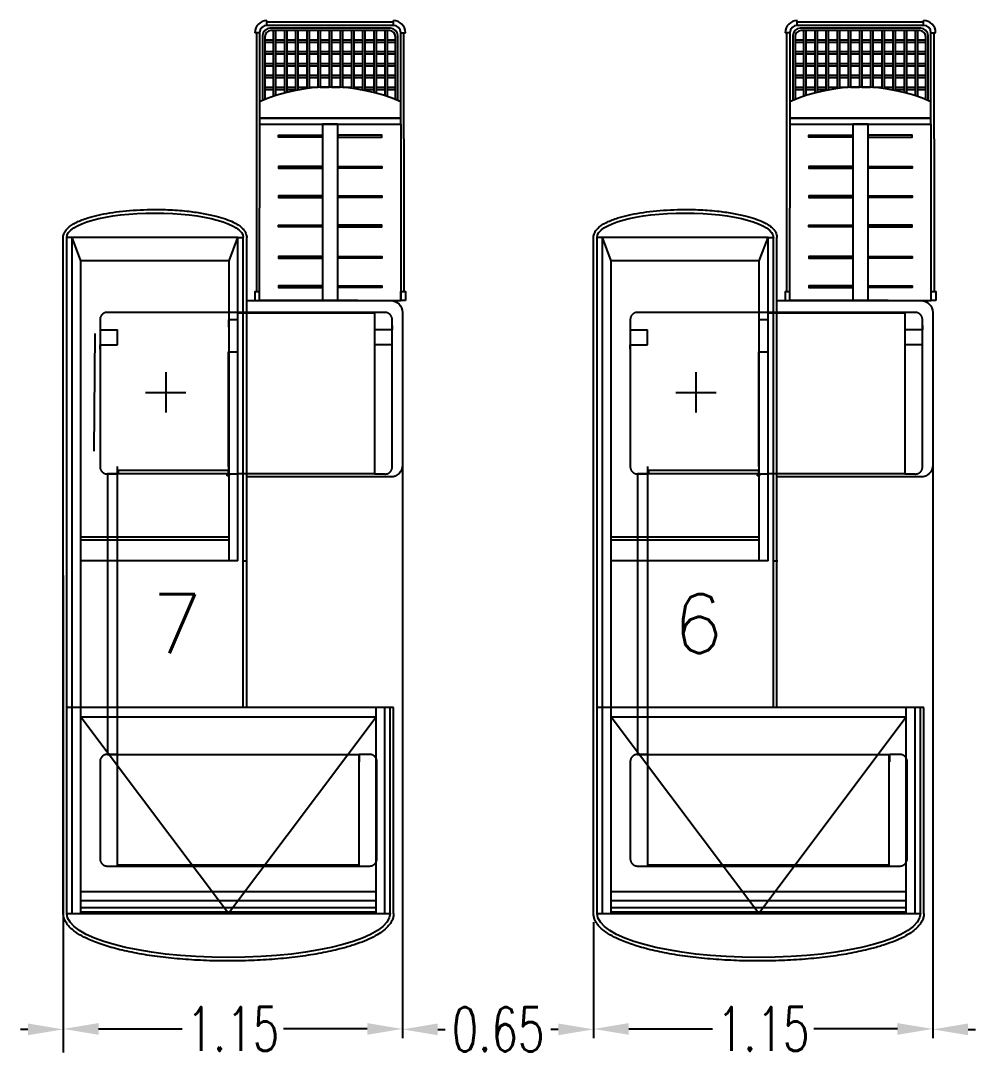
# Model space of a CAD drawing. Header units: millimetres. Extents: x -434 to 213, y 66 to 172.
# Drawn here: x 145.488 to 148.736, y 137.943 to 141.453 of the extents above; entities that cross this region are included whole.
import ezdxf

# ---------------------------------------------------------------- set-up
doc = ezdxf.new("R2010")
doc.units = ezdxf.units.MM
doc.linetypes.add('CENTER', pattern=[50.8, 31.75, -6.35, 6.35, -6.35])
doc.linetypes.add('DASHED', pattern=[0.75, 0.5, -0.25])
doc.styles.add('INOXI', font='romans.shx', dxfattribs={"width": 0.7, "height": 0.15})
doc.styles.add('ROMANS', font='ROMANS.SHX', dxfattribs={"width": 0.8, "height": 0.2})

msp = doc.modelspace()

# ---------------------------------------------------------------- linework, layer by layer
at = {"color": 8}
for p, q in [((146.3262, 141.437), (146.3262, 141.453)), ((146.7562, 141.448), (146.3262, 141.448)), ((146.7562, 141.437), (146.3262, 141.437)), ((146.7562, 141.437), (146.7562, 141.453)), ((148.1302, 141.437), (148.1302, 141.453)), ((148.5602, 141.448), (148.1302, 141.448)), ((148.5602, 141.437), (148.1302, 141.437)), ((148.5602, 141.437), (148.5602, 141.453)), ((146.3012, 141.412), (146.2852, 141.412)), ((146.2902, 141.412), (146.2902, 141.0509)), ((146.3012, 141.412), (146.3012, 141.177)), ((146.3112, 141.402), (146.3112, 141.1813)), ((146.7462, 141.427), (146.3362, 141.427)), ((146.7432, 141.419), (146.3392, 141.419)), ((146.3477, 141.419), (146.3477, 141.195)), ((146.3557, 141.419), (146.3557, 141.1977)), ((146.3857, 141.419), (146.3857, 141.2065)), ((146.3937, 141.419), (146.3937, 141.2086)), ((146.4237, 141.419), (146.4237, 141.2154)), ((146.4317, 141.419), (146.4317, 141.217)), ((146.4617, 141.419), (146.4617, 141.2217)), ((146.4697, 141.419), (146.4697, 141.2227)), ((146.4997, 141.419), (146.4997, 141.2256)), ((146.5077, 141.419), (146.5077, 141.2261)), ((146.5377, 141.419), (146.5377, 141.227)), ((146.5457, 141.419), (146.5457, 141.227)), ((146.5757, 141.419), (146.5757, 141.226)), ((146.5837, 141.419), (146.5837, 141.2255)), ((146.6137, 141.419), (146.6137, 141.2226)), ((146.6217, 141.419), (146.6217, 141.2216)), ((146.6517, 141.419), (146.6517, 141.2168)), ((146.6597, 141.419), (146.6597, 141.2152)), ((146.6897, 141.419), (146.6897, 141.2084)), ((146.6977, 141.419), (146.6977, 141.2063)), ((146.7277, 141.419), (146.7277, 141.1973)), ((146.7357, 141.419), (146.7357, 141.1947)), ((146.7357, 141.419), (146.7357, 141.1947)), ((146.7357, 141.419), (146.7357, 141.1947)), ((146.7712, 141.1813), (146.7712, 141.402)), ((146.7812, 141.177), (146.7812, 141.412)), ((146.7812, 141.412), (146.7972, 141.412)), ((146.7922, 141.0509), (146.7922, 141.412)), ((148.1052, 141.412), (148.0892, 141.412)), ((148.0942, 141.412), (148.0942, 141.0509)), ((148.1052, 141.412), (148.1052, 141.177)), ((148.1152, 141.402), (148.1152, 141.1813)), ((148.5502, 141.427), (148.1402, 141.427)), ((148.5472, 141.419), (148.1432, 141.419)), ((148.1517, 141.419), (148.1517, 141.195)), ((148.1597, 141.419), (148.1597, 141.1977)), ((148.1897, 141.419), (148.1897, 141.2065)), ((148.1977, 141.419), (148.1977, 141.2086)), ((148.2277, 141.419), (148.2277, 141.2154)), ((148.2357, 141.419), (148.2357, 141.217)), ((148.2657, 141.419), (148.2657, 141.2217)), ((148.2737, 141.419), (148.2737, 141.2227)), ((148.3037, 141.419), (148.3037, 141.2256)), ((148.3117, 141.419), (148.3117, 141.2261)), ((148.3417, 141.419), (148.3417, 141.227)), ((148.3497, 141.419), (148.3497, 141.227)), ((148.3797, 141.419), (148.3797, 141.226)), ((148.3877, 141.419), (148.3877, 141.2255)), ((148.4177, 141.419), (148.4177, 141.2226)), ((148.4257, 141.419), (148.4257, 141.2216)), ((148.4557, 141.419), (148.4557, 141.2168)), ((148.4637, 141.419), (148.4637, 141.2152)), ((148.4937, 141.419), (148.4937, 141.2084)), ((148.5017, 141.419), (148.5017, 141.2063)), ((148.5317, 141.419), (148.5317, 141.1973)), ((148.5397, 141.419), (148.5397, 141.1947)), ((148.5397, 141.419), (148.5397, 141.1947)), ((148.5397, 141.419), (148.5397, 141.1947)), ((148.5752, 141.1813), (148.5752, 141.402)), ((148.5852, 141.177), (148.5852, 141.412)), ((148.5852, 141.412), (148.6012, 141.412)), ((148.5962, 141.0509), (148.5962, 141.412)), ((146.3192, 141.399), (146.3192, 141.1845)), ((146.3477, 141.3867), (146.3192, 141.3867)), ((146.3477, 141.3787), (146.3192, 141.3787)), ((146.3857, 141.3867), (146.3557, 141.3867)), ((146.3857, 141.3787), (146.3557, 141.3787)), ((146.4237, 141.3867), (146.3937, 141.3867)), ((146.4237, 141.3787), (146.3937, 141.3787)), ((146.4617, 141.3867), (146.4317, 141.3867)), ((146.4617, 141.3787), (146.4317, 141.3787)), ((146.4997, 141.3867), (146.4697, 141.3867)), ((146.4997, 141.3787), (146.4697, 141.3787)), ((146.5377, 141.3867), (146.5077, 141.3867)), ((146.5377, 141.3787), (146.5077, 141.3787)), ((146.5757, 141.3867), (146.5457, 141.3867)), ((146.5757, 141.3787), (146.5457, 141.3787)), ((146.6137, 141.3867), (146.5837, 141.3867)), ((146.6137, 141.3787), (146.5837, 141.3787)), ((146.6517, 141.3867), (146.6217, 141.3867)), ((146.6517, 141.3787), (146.6217, 141.3787)), ((146.6897, 141.3867), (146.6597, 141.3867)), ((146.6897, 141.3787), (146.6597, 141.3787)), ((146.7277, 141.3867), (146.6977, 141.3867)), ((146.7277, 141.3787), (146.6977, 141.3787)), ((146.7632, 141.3867), (146.7357, 141.3867)), ((146.7632, 141.3787), (146.7357, 141.3787)), ((146.7632, 141.1845), (146.7632, 141.399)), ((148.1232, 141.399), (148.1232, 141.1845)), ((148.1517, 141.3867), (148.1232, 141.3867)), ((148.1517, 141.3787), (148.1232, 141.3787)), ((148.1897, 141.3867), (148.1597, 141.3867)), ((148.1897, 141.3787), (148.1597, 141.3787)), ((148.2277, 141.3867), (148.1977, 141.3867)), ((148.2277, 141.3787), (148.1977, 141.3787)), ((148.2657, 141.3867), (148.2357, 141.3867)), ((148.2657, 141.3787), (148.2357, 141.3787)), ((148.3037, 141.3867), (148.2737, 141.3867)), ((148.3037, 141.3787), (148.2737, 141.3787)), ((148.3417, 141.3867), (148.3117, 141.3867)), ((148.3417, 141.3787), (148.3117, 141.3787)), ((148.3797, 141.3867), (148.3497, 141.3867)), ((148.3797, 141.3787), (148.3497, 141.3787)), ((148.4177, 141.3867), (148.3877, 141.3867)), ((148.4177, 141.3787), (148.3877, 141.3787)), ((148.4557, 141.3867), (148.4257, 141.3867)), ((148.4557, 141.3787), (148.4257, 141.3787)), ((148.4937, 141.3867), (148.4637, 141.3867)), ((148.4937, 141.3787), (148.4637, 141.3787)), ((148.5317, 141.3867), (148.5017, 141.3867)), ((148.5317, 141.3787), (148.5017, 141.3787)), ((148.5672, 141.3867), (148.5397, 141.3867)), ((148.5672, 141.3787), (148.5397, 141.3787)), ((148.5672, 141.1845), (148.5672, 141.399)), ((146.3477, 141.3464), (146.3192, 141.3464)), ((146.3477, 141.3384), (146.3192, 141.3384)), ((146.3857, 141.3464), (146.3557, 141.3464)), ((146.3857, 141.3384), (146.3557, 141.3384)), ((146.4237, 141.3464), (146.3937, 141.3464)), ((146.4237, 141.3384), (146.3937, 141.3384)), ((146.4617, 141.3464), (146.4317, 141.3464)), ((146.4617, 141.3384), (146.4317, 141.3384)), ((146.4997, 141.3464), (146.4697, 141.3464)), ((146.4997, 141.3384), (146.4697, 141.3384)), ((146.5377, 141.3464), (146.5077, 141.3464)), ((146.5377, 141.3384), (146.5077, 141.3384)), ((146.5757, 141.3464), (146.5457, 141.3464)), ((146.5757, 141.3384), (146.5457, 141.3384)), ((146.6137, 141.3464), (146.5837, 141.3464)), ((146.6137, 141.3384), (146.5837, 141.3384)), ((146.6517, 141.3464), (146.6217, 141.3464)), ((146.6517, 141.3384), (146.6217, 141.3384)), ((146.6897, 141.3464), (146.6597, 141.3464)), ((146.6897, 141.3384), (146.6597, 141.3384)), ((146.7277, 141.3464), (146.6977, 141.3464)), ((146.7277, 141.3384), (146.6977, 141.3384)), ((146.7632, 141.3464), (146.7357, 141.3464)), ((146.7632, 141.3384), (146.7357, 141.3384)), ((148.1517, 141.3464), (148.1232, 141.3464)), ((148.1517, 141.3384), (148.1232, 141.3384)), ((148.1897, 141.3464), (148.1597, 141.3464)), ((148.1897, 141.3384), (148.1597, 141.3384)), ((148.2277, 141.3464), (148.1977, 141.3464)), ((148.2277, 141.3384), (148.1977, 141.3384)), ((148.2657, 141.3464), (148.2357, 141.3464)), ((148.2657, 141.3384), (148.2357, 141.3384)), ((148.3037, 141.3464), (148.2737, 141.3464)), ((148.3037, 141.3384), (148.2737, 141.3384)), ((148.3417, 141.3464), (148.3117, 141.3464)), ((148.3417, 141.3384), (148.3117, 141.3384)), ((148.3797, 141.3464), (148.3497, 141.3464)), ((148.3797, 141.3384), (148.3497, 141.3384)), ((148.4177, 141.3464), (148.3877, 141.3464)), ((148.4177, 141.3384), (148.3877, 141.3384)), ((148.4557, 141.3464), (148.4257, 141.3464)), ((148.4557, 141.3384), (148.4257, 141.3384)), ((148.4937, 141.3464), (148.4637, 141.3464)), ((148.4937, 141.3384), (148.4637, 141.3384)), ((148.5317, 141.3464), (148.5017, 141.3464)), ((148.5317, 141.3384), (148.5017, 141.3384)), ((148.5672, 141.3464), (148.5397, 141.3464)), ((148.5672, 141.3384), (148.5397, 141.3384)), ((146.3477, 141.3062), (146.3192, 141.3062)), ((146.3477, 141.2982), (146.3192, 141.2982)), ((146.3857, 141.3062), (146.3557, 141.3062)), ((146.3857, 141.2982), (146.3557, 141.2982)), ((146.4237, 141.3062), (146.3937, 141.3062)), ((146.4237, 141.2982), (146.3937, 141.2982)), ((146.4617, 141.3062), (146.4317, 141.3062)), ((146.4617, 141.2982), (146.4317, 141.2982)), ((146.4997, 141.3062), (146.4697, 141.3062)), ((146.4997, 141.2982), (146.4697, 141.2982)), ((146.5377, 141.3062), (146.5077, 141.3062)), ((146.5377, 141.2982), (146.5077, 141.2982)), ((146.5757, 141.3062), (146.5457, 141.3062)), ((146.5757, 141.2982), (146.5457, 141.2982)), ((146.6137, 141.3062), (146.5837, 141.3062)), ((146.6137, 141.2982), (146.5837, 141.2982)), ((146.6517, 141.3062), (146.6217, 141.3062)), ((146.6517, 141.2982), (146.6217, 141.2982)), ((146.6897, 141.3062), (146.6597, 141.3062)), ((146.6897, 141.2982), (146.6597, 141.2982)), ((146.7277, 141.3062), (146.6977, 141.3062)), ((146.7277, 141.2982), (146.6977, 141.2982)), ((146.7632, 141.3062), (146.7357, 141.3062)), ((146.7632, 141.2982), (146.7357, 141.2982)), ((148.1517, 141.3062), (148.1232, 141.3062)), ((148.1517, 141.2982), (148.1232, 141.2982)), ((148.1897, 141.3062), (148.1597, 141.3062)), ((148.1897, 141.2982), (148.1597, 141.2982)), ((148.2277, 141.3062), (148.1977, 141.3062)), ((148.2277, 141.2982), (148.1977, 141.2982)), ((148.2657, 141.3062), (148.2357, 141.3062)), ((148.2657, 141.2982), (148.2357, 141.2982)), ((148.3037, 141.3062), (148.2737, 141.3062)), ((148.3037, 141.2982), (148.2737, 141.2982)), ((148.3417, 141.3062), (148.3117, 141.3062)), ((148.3417, 141.2982), (148.3117, 141.2982)), ((148.3797, 141.3062), (148.3497, 141.3062)), ((148.3797, 141.2982), (148.3497, 141.2982)), ((148.4177, 141.3062), (148.3877, 141.3062)), ((148.4177, 141.2982), (148.3877, 141.2982)), ((148.4557, 141.3062), (148.4257, 141.3062)), ((148.4557, 141.2982), (148.4257, 141.2982)), ((148.4937, 141.3062), (148.4637, 141.3062)), ((148.4937, 141.2982), (148.4637, 141.2982)), ((148.5317, 141.3062), (148.5017, 141.3062)), ((148.5317, 141.2982), (148.5017, 141.2982)), ((148.5672, 141.3062), (148.5397, 141.3062)), ((148.5672, 141.2982), (148.5397, 141.2982)), ((146.3477, 141.2659), (146.3192, 141.2659)), ((146.3857, 141.2659), (146.3557, 141.2659)), ((146.4237, 141.2659), (146.3937, 141.2659)), ((146.4617, 141.2659), (146.4317, 141.2659)), ((146.4997, 141.2659), (146.4697, 141.2659)), ((146.5377, 141.2659), (146.5077, 141.2659)), ((146.5757, 141.2659), (146.5457, 141.2659)), ((146.6137, 141.2659), (146.5837, 141.2659)), ((146.6517, 141.2659), (146.6217, 141.2659)), ((146.6897, 141.2659), (146.6597, 141.2659)), ((146.7277, 141.2659), (146.6977, 141.2659)), ((146.7632, 141.2659), (146.7357, 141.2659)), ((148.1517, 141.2659), (148.1232, 141.2659)), ((148.1897, 141.2659), (148.1597, 141.2659)), ((148.2277, 141.2659), (148.1977, 141.2659)), ((148.2657, 141.2659), (148.2357, 141.2659)), ((148.3037, 141.2659), (148.2737, 141.2659)), ((148.3417, 141.2659), (148.3117, 141.2659)), ((148.3797, 141.2659), (148.3497, 141.2659)), ((148.4177, 141.2659), (148.3877, 141.2659)), ((148.4557, 141.2659), (148.4257, 141.2659)), ((148.4937, 141.2659), (148.4637, 141.2659)), ((148.5317, 141.2659), (148.5017, 141.2659)), ((148.5672, 141.2659), (148.5397, 141.2659)), ((146.3477, 141.2579), (146.3192, 141.2579)), ((146.3477, 141.2256), (146.3192, 141.2256)), ((146.3857, 141.2579), (146.3557, 141.2579)), ((146.3857, 141.2256), (146.3557, 141.2256)), ((146.4237, 141.2579), (146.3937, 141.2579)), ((146.4237, 141.2256), (146.3937, 141.2256)), ((146.4617, 141.2579), (146.4317, 141.2579)), ((146.4617, 141.2256), (146.4317, 141.2256)), ((146.4997, 141.2579), (146.4697, 141.2579)), ((146.4997, 141.2256), (146.4697, 141.2256)), ((146.5377, 141.2579), (146.5077, 141.2579)), ((146.5377, 141.2256), (146.5077, 141.2256)), ((146.5757, 141.2579), (146.5457, 141.2579)), ((146.5757, 141.2256), (146.5457, 141.2256)), ((146.6137, 141.2579), (146.5837, 141.2579)), ((146.6137, 141.2256), (146.5837, 141.2256)), ((146.6517, 141.2579), (146.6217, 141.2579)), ((146.6517, 141.2256), (146.6217, 141.2256)), ((146.6897, 141.2579), (146.6597, 141.2579)), ((146.6897, 141.2256), (146.6597, 141.2256)), ((146.7277, 141.2579), (146.6977, 141.2579)), ((146.7277, 141.2256), (146.6977, 141.2256)), ((146.7632, 141.2579), (146.7357, 141.2579)), ((146.7632, 141.2256), (146.7357, 141.2256)), ((148.1517, 141.2579), (148.1232, 141.2579)), ((148.1517, 141.2256), (148.1232, 141.2256)), ((148.1897, 141.2579), (148.1597, 141.2579)), ((148.1897, 141.2256), (148.1597, 141.2256)), ((148.2277, 141.2579), (148.1977, 141.2579)), ((148.2277, 141.2256), (148.1977, 141.2256)), ((148.2657, 141.2579), (148.2357, 141.2579)), ((148.2657, 141.2256), (148.2357, 141.2256)), ((148.3037, 141.2579), (148.2737, 141.2579)), ((148.3037, 141.2256), (148.2737, 141.2256)), ((148.3417, 141.2579), (148.3117, 141.2579)), ((148.3417, 141.2256), (148.3117, 141.2256)), ((148.3797, 141.2579), (148.3497, 141.2579)), ((148.3797, 141.2256), (148.3497, 141.2256)), ((148.4177, 141.2579), (148.3877, 141.2579)), ((148.4177, 141.2256), (148.3877, 141.2256)), ((148.4557, 141.2579), (148.4257, 141.2579)), ((148.4557, 141.2256), (148.4257, 141.2256)), ((148.4937, 141.2579), (148.4637, 141.2579)), ((148.4937, 141.2256), (148.4637, 141.2256)), ((148.5317, 141.2579), (148.5017, 141.2579)), ((148.5317, 141.2256), (148.5017, 141.2256)), ((148.5672, 141.2579), (148.5397, 141.2579)), ((148.5672, 141.2256), (148.5397, 141.2256)), ((146.3477, 141.2176), (146.3192, 141.2176)), ((146.3857, 141.2176), (146.3557, 141.2176)), ((146.4237, 141.2176), (146.3937, 141.2176)), ((146.6517, 141.2176), (146.6473, 141.2176)), ((146.6897, 141.2176), (146.6597, 141.2176)), ((146.7277, 141.2176), (146.6977, 141.2176)), ((146.7632, 141.2176), (146.7357, 141.2176)), ((148.1517, 141.2176), (148.1232, 141.2176)), ((148.1897, 141.2176), (148.1597, 141.2176)), ((148.2277, 141.2176), (148.1977, 141.2176)), ((148.4557, 141.2176), (148.4513, 141.2176)), ((148.4937, 141.2176), (148.4637, 141.2176)), ((148.5317, 141.2176), (148.5017, 141.2176)), ((148.5672, 141.2176), (148.5397, 141.2176)), ((146.3012, 141.177), (146.3012, 141.101)), ((146.3212, 141.1853), (146.3192, 141.1853)), ((146.7632, 141.1853), (146.7612, 141.1853)), ((146.7812, 141.101), (146.7812, 141.177)), ((148.1052, 141.177), (148.1052, 141.101)), ((148.1252, 141.1853), (148.1232, 141.1853)), ((148.5672, 141.1853), (148.5652, 141.1853)), ((148.5852, 141.101), (148.5852, 141.177)), ((146.3012, 141.121), (146.7812, 141.121)), ((146.7812, 141.121), (146.3012, 141.121)), ((148.1052, 141.121), (148.5852, 141.121)), ((148.5852, 141.121), (148.1052, 141.121)), ((146.3012, 141.101), (146.3002, 140.5305)), ((146.3012, 141.101), (146.7812, 141.101)), ((146.3012, 141.101), (146.7812, 141.101)), ((146.7812, 141.101), (146.7812, 140.501)), ((148.1052, 141.101), (148.1042, 140.5305)), ((148.1052, 141.101), (148.5852, 141.101)), ((148.1052, 141.101), (148.5852, 141.101)), ((148.5852, 141.101), (148.5852, 140.501)), ((146.2902, 141.0509), (146.2902, 140.5305)), ((146.7922, 141.0509), (146.7922, 140.531)), ((148.0942, 141.0509), (148.0942, 140.5305)), ((148.5962, 141.0509), (148.5962, 140.531)), ((145.6333, 138.4155), (145.6333, 140.7155)), ((145.6453, 138.4155), (145.6453, 140.7155)), ((145.6633, 140.7155), (145.6453, 140.7155)), ((145.6633, 138.4155), (145.6633, 140.7155)), ((146.2273, 140.7155), (145.6633, 140.7155)), ((145.6933, 140.6355), (145.6633, 140.7155)), ((146.1973, 140.6355), (146.2273, 140.7155)), ((146.2273, 139.6155), (146.2273, 140.7155)), ((146.2273, 140.7155), (146.2453, 140.7155)), ((146.2453, 139.1155), (146.2453, 140.7155)), ((146.2573, 139.1155), (146.2573, 140.7155)), ((147.4373, 138.4155), (147.4373, 140.7155)), ((147.4493, 138.4155), (147.4493, 140.7155)), ((147.4673, 140.7155), (147.4493, 140.7155)), ((147.4673, 138.4155), (147.4673, 140.7155)), ((148.0313, 140.7155), (147.4673, 140.7155)), ((147.4973, 140.6355), (147.4673, 140.7155)), ((148.0013, 140.6355), (148.0313, 140.7155)), ((148.0313, 139.6155), (148.0313, 140.7155)), ((148.0313, 140.7155), (148.0493, 140.7155)), ((148.0493, 139.1155), (148.0493, 140.7155)), ((148.0613, 139.1155), (148.0613, 140.7155)), ((145.6933, 138.4155), (145.6933, 140.6355)), ((146.1973, 140.6355), (145.6933, 140.6355)), ((146.1973, 139.6155), (146.1973, 140.6355)), ((147.4973, 138.4155), (147.4973, 140.6355)), ((148.0013, 140.6355), (147.4973, 140.6355)), ((148.0013, 139.6155), (148.0013, 140.6355)), ((146.3012, 140.501), (146.7812, 140.501)), ((146.3012, 140.501), (146.7812, 140.501)), ((146.3012, 140.501), (146.7812, 140.501)), ((146.3012, 140.501), (146.7812, 140.501)), ((148.1052, 140.501), (148.5852, 140.501)), ((148.1052, 140.501), (148.5852, 140.501)), ((148.1052, 140.501), (148.5852, 140.501)), ((148.1052, 140.501), (148.5852, 140.501)), ((145.7408, 140.3883), (145.7378, 139.9883)), ((146.7873, 140.0255), (146.7873, 137.9909)), ((148.5913, 140.0255), (148.5913, 137.9909)), ((146.7873, 139.9105), (146.7873, 137.9923)), ((148.5913, 139.9105), (148.5913, 137.9923)), ((146.1973, 139.6955), (145.6933, 139.6955)), ((146.1973, 139.6855), (145.6933, 139.6855)), ((148.0013, 139.6955), (147.4973, 139.6955)), ((148.0013, 139.6855), (147.4973, 139.6855)), ((146.2273, 139.6155), (145.6933, 139.6155)), ((146.2423, 139.6155), (146.2603, 139.6155)), ((148.0313, 139.6155), (147.4973, 139.6155)), ((148.0463, 139.6155), (148.0643, 139.6155)), ((145.6333, 139.5655), (145.6333, 137.9426)), ((146.7573, 139.1155), (145.6453, 139.1155)), ((146.6973, 139.0835), (145.6933, 139.0835)), ((146.1953, 138.4155), (145.6933, 139.0835)), ((146.6973, 139.0835), (146.1953, 138.4155)), ((146.6973, 138.4155), (146.6973, 139.1155)), ((146.7273, 138.4155), (146.7273, 139.1155)), ((146.7453, 138.4155), (146.7453, 139.1155)), ((146.7573, 138.4155), (146.7573, 139.1155)), ((148.5613, 139.1155), (147.4493, 139.1155)), ((148.5013, 139.0835), (147.4973, 139.0835)), ((147.9993, 138.4155), (147.4973, 139.0835)), ((148.5013, 139.0835), (147.9993, 138.4155)), ((148.5013, 138.4155), (148.5013, 139.1155)), ((148.5313, 138.4155), (148.5313, 139.1155)), ((148.5493, 138.4155), (148.5493, 139.1155)), ((148.5613, 138.4155), (148.5613, 139.1155)), ((145.6933, 138.4905), (146.6973, 138.4905)), ((147.4973, 138.4905), (148.5013, 138.4905)), ((145.6933, 138.4596), (146.6973, 138.4596)), ((147.4973, 138.4596), (148.5013, 138.4596)), ((145.6453, 138.4155), (146.7453, 138.4155)), ((145.6933, 138.436), (146.6973, 138.436)), ((145.6933, 138.4213), (146.6973, 138.4213)), ((147.4493, 138.4155), (148.5493, 138.4155)), ((147.4973, 138.436), (148.5013, 138.436)), ((147.4973, 138.4213), (148.5013, 138.4213)), ((145.6333, 138.3855), (145.6333, 137.9923)), ((145.6333, 138.3855), (145.6333, 137.9909)), ((147.4373, 138.3855), (147.4373, 137.9923)), ((147.4373, 138.3855), (147.4373, 137.9909)), ((145.5133, 138.0209), (145.4883, 138.0209)), ((145.7533, 138.0223), (146.0378, 138.0223)), ((146.6673, 138.0223), (146.3828, 138.0223)), ((146.9073, 138.0209), (146.9323, 138.0209)), ((147.3173, 138.0209), (147.2923, 138.0209)), ((147.5573, 138.0223), (147.8418, 138.0223)), ((148.4713, 138.0223), (148.1868, 138.0223)), ((148.7113, 138.0209), (148.7363, 138.0209))]:
    msp.add_line(p, q, dxfattribs=at)
at = {"color": 8, "linetype": 'Continuous'}
for p, q in [((146.6352, 140.501), (146.3012, 140.501)), ((148.4392, 140.501), (148.1052, 140.501))]:
    msp.add_line(p, q, dxfattribs=at)
at = {"color": 8, "linetype": 'DASHED', "ltscale": 5}
for p, q in [((145.7583, 140.4155), (145.7583, 140.4005)), ((145.7583, 140.4005), (145.8173, 140.4005)), ((145.8173, 140.3505), (145.8173, 140.4005)), ((146.6933, 140.3505), (146.6933, 140.4005)), ((146.7523, 140.4005), (146.6933, 140.4005)), ((146.7523, 140.4155), (146.7523, 140.4005)), ((147.5623, 140.4155), (147.5623, 140.4005)), ((147.5623, 140.4005), (147.6213, 140.4005)), ((147.6213, 140.3505), (147.6213, 140.4005)), ((148.4973, 140.3505), (148.4973, 140.4005)), ((148.5563, 140.4005), (148.4973, 140.4005)), ((148.5563, 140.4155), (148.5563, 140.4005)), ((145.7583, 140.3355), (145.7583, 140.3505)), ((145.7583, 140.3505), (145.8173, 140.3505)), ((146.7523, 140.3505), (146.6933, 140.3505)), ((146.7523, 140.3355), (146.7523, 140.3505)), ((147.5623, 140.3355), (147.5623, 140.3505)), ((147.5623, 140.3505), (147.6213, 140.3505)), ((148.5563, 140.3505), (148.4973, 140.3505)), ((148.5563, 140.3355), (148.5563, 140.3505)), ((146.1953, 139.9355), (146.1953, 140.3265)), ((146.1953, 140.3265), (146.2273, 140.3265)), ((147.9993, 139.9355), (147.9993, 140.3265)), ((147.9993, 140.3265), (148.0313, 140.3265))]:
    msp.add_line(p, q, dxfattribs=at)
at = {"color": 8, "linetype": 'CENTER'}
for p, q in [((145.9817, 140.2569), (145.9817, 140.1198)), ((147.7857, 140.2569), (147.7857, 140.1198)), ((145.9131, 140.1883), (146.0503, 140.1883)), ((147.7171, 140.1883), (147.8543, 140.1883))]:
    msp.add_line(p, q, dxfattribs=at)
at = {"color": 8}
for points in [[(146.5672, 140.501), (146.5672, 141.101), (146.5152, 141.101), (146.5152, 140.501)], [(148.3712, 140.501), (148.3712, 141.101), (148.3192, 141.101), (148.3192, 140.501)], [(146.5152, 141.063), (146.5152, 141.057), (146.3652, 141.057), (146.3652, 141.063)], [(146.5672, 141.063), (146.5672, 141.057), (146.7172, 141.057), (146.7172, 141.063)], [(148.3192, 141.063), (148.3192, 141.057), (148.1692, 141.057), (148.1692, 141.063)], [(148.3712, 141.063), (148.3712, 141.057), (148.5212, 141.057), (148.5212, 141.063)], [(146.5152, 140.951), (146.5152, 140.957), (146.3652, 140.957), (146.3652, 140.951)], [(146.5672, 140.951), (146.5672, 140.957), (146.7172, 140.957), (146.7172, 140.951)], [(148.3192, 140.951), (148.3192, 140.957), (148.1692, 140.957), (148.1692, 140.951)], [(148.3712, 140.951), (148.3712, 140.957), (148.5212, 140.957), (148.5212, 140.951)], [(146.5152, 140.851), (146.5152, 140.857), (146.3652, 140.857), (146.3652, 140.851)], [(146.5672, 140.851), (146.5672, 140.857), (146.7172, 140.857), (146.7172, 140.851)], [(148.3192, 140.851), (148.3192, 140.857), (148.1692, 140.857), (148.1692, 140.851)], [(148.3712, 140.851), (148.3712, 140.857), (148.5212, 140.857), (148.5212, 140.851)], [(146.5152, 140.757), (146.5152, 140.751), (146.3652, 140.751), (146.3652, 140.757)], [(146.5672, 140.757), (146.5672, 140.751), (146.7172, 140.751), (146.7172, 140.757)], [(148.3192, 140.757), (148.3192, 140.751), (148.1692, 140.751), (148.1692, 140.757)], [(148.3712, 140.757), (148.3712, 140.751), (148.5212, 140.751), (148.5212, 140.757)], [(146.5152, 140.645), (146.5152, 140.651), (146.3652, 140.651), (146.3652, 140.645)], [(146.5672, 140.645), (146.5672, 140.651), (146.7172, 140.651), (146.7172, 140.645)], [(148.3192, 140.645), (148.3192, 140.651), (148.1692, 140.651), (148.1692, 140.645)], [(148.3712, 140.645), (148.3712, 140.651), (148.5212, 140.651), (148.5212, 140.645)], [(146.2852, 140.5005), (146.3012, 140.5005), (146.3012, 140.5305), (146.2852, 140.5305)], [(146.5152, 140.545), (146.5152, 140.551), (146.3652, 140.551), (146.3652, 140.545)], [(146.5152, 140.545), (146.5152, 140.551), (146.3652, 140.551), (146.3652, 140.545)], [(146.5672, 140.545), (146.5672, 140.551), (146.7172, 140.551), (146.7172, 140.545)], [(146.5672, 140.545), (146.5672, 140.551), (146.7172, 140.551), (146.7172, 140.545)], [(146.7974, 140.501), (146.7814, 140.501), (146.7814, 140.531), (146.7974, 140.531)], [(148.0892, 140.5005), (148.1052, 140.5005), (148.1052, 140.5305), (148.0892, 140.5305)], [(148.3192, 140.545), (148.3192, 140.551), (148.1692, 140.551), (148.1692, 140.545)], [(148.3192, 140.545), (148.3192, 140.551), (148.1692, 140.551), (148.1692, 140.545)], [(148.3712, 140.545), (148.3712, 140.551), (148.5212, 140.551), (148.5212, 140.545)], [(148.3712, 140.545), (148.3712, 140.551), (148.5212, 140.551), (148.5212, 140.545)], [(148.6014, 140.501), (148.5854, 140.501), (148.5854, 140.531), (148.6014, 140.531)]]:
    msp.add_lwpolyline(points, close=True, dxfattribs=at)
for points in [[(146.7473, 139.9005), (146.2573, 139.9005), (146.2573, 140.5005), (146.7473, 140.5005, -0.414214), (146.7873, 140.4605), (146.7873, 139.9405, -0.414214)], [(148.5513, 139.9005), (148.0613, 139.9005), (148.0613, 140.5005), (148.5513, 140.5005, -0.414214), (148.5913, 140.4605), (148.5913, 139.9405, -0.414214)]]:
    msp.add_lwpolyline(points, format="xyb", close=True, dxfattribs=at)
at = {"color": 8, "linetype": 'DASHED', "ltscale": 5}
for points in [[(146.7523, 139.9355), (146.7523, 140.4355, 0.414214), (146.7273, 140.4605), (145.7833, 140.4605, 0.414214), (145.7583, 140.4355), (145.7583, 139.9355, 0.414214), (145.7833, 139.9105), (145.8183, 139.9105), (145.8183, 139.9355)], [(148.5563, 139.9355), (148.5563, 140.4355, 0.414214), (148.5313, 140.4605), (147.5873, 140.4605, 0.414214), (147.5623, 140.4355), (147.5623, 139.9355, 0.414214), (147.5873, 139.9105), (147.6223, 139.9105), (147.6223, 139.9355)], [(145.8183, 138.9315), (145.8183, 138.9565), (145.7833, 138.9565, 0.414214), (145.7583, 138.9315), (145.7583, 138.6015, 0.414214), (145.7833, 138.5765), (146.6753, 138.5765, 0.414214), (146.7003, 138.6015), (146.7003, 138.9315, 0.414214), (146.6753, 138.9565), (146.6403, 138.9565), (146.6403, 138.9315)], [(147.6223, 138.9315), (147.6223, 138.9565), (147.5873, 138.9565, 0.414214), (147.5623, 138.9315), (147.5623, 138.6015, 0.414214), (147.5873, 138.5765), (148.4793, 138.5765, 0.414214), (148.5043, 138.6015), (148.5043, 138.9315, 0.414214), (148.4793, 138.9565), (148.4443, 138.9565), (148.4443, 138.9315)]]:
    msp.add_lwpolyline(points, format="xyb", dxfattribs=at)
for points in [[(146.6923, 139.9105), (146.2273, 139.9105), (146.2273, 140.4585), (146.6923, 140.4585)], [(148.4963, 139.9105), (148.0313, 139.9105), (148.0313, 140.4585), (148.4963, 140.4585)], [(145.8183, 138.9565), (145.8183, 139.9105), (145.7833, 139.9105), (145.7833, 138.9565)], [(145.8213, 139.9105), (145.8213, 139.9235), (146.1943, 139.9235), (146.1943, 139.9105)], [(147.6223, 138.9565), (147.6223, 139.9105), (147.5873, 139.9105), (147.5873, 138.9565)], [(147.6253, 139.9105), (147.6253, 139.9235), (147.9983, 139.9235), (147.9983, 139.9105)], [(145.8183, 138.5795), (145.8183, 138.9565), (146.6383, 138.9565), (146.6383, 138.5795)], [(147.6223, 138.5795), (147.6223, 138.9565), (148.4423, 138.9565), (148.4423, 138.5795)]]:
    msp.add_lwpolyline(points, close=True, dxfattribs=at)
for points in [[(146.1953, 139.9355), (146.1953, 139.9105), (146.2273, 139.9105), (146.2273, 140.4355), (146.1953, 140.4355), (146.1953, 140.4105)], [(147.9993, 139.9355), (147.9993, 139.9105), (148.0313, 139.9105), (148.0313, 140.4355), (147.9993, 140.4355), (147.9993, 140.4105)], [(146.6923, 139.9355), (146.6923, 139.9105), (146.7273, 139.9105)], [(148.4963, 139.9355), (148.4963, 139.9105), (148.5313, 139.9105)]]:
    msp.add_lwpolyline(points, dxfattribs=at)
for centre in [(146.1943, 139.907), (147.9983, 139.907)]:
    msp.add_circle(centre, 0.0035, dxfattribs=at)
at = {"color": 8}
for centre, radius, start, end in [((146.3262, 141.412), 0.041, 90, 180), ((146.3262, 141.412), 0.025, 90, 180), ((146.7562, 141.412), 0.041, 0, 90), ((146.7562, 141.412), 0.025, 0, 90), ((148.1302, 141.412), 0.041, 90, 180), ((148.1302, 141.412), 0.025, 90, 180), ((148.5602, 141.412), 0.041, 0, 90), ((148.5602, 141.412), 0.025, 0, 90), ((146.3362, 141.402), 0.025, 90, 180), ((146.3392, 141.399), 0.02, 90, 180), ((146.7432, 141.399), 0.02, 0, 90), ((146.7462, 141.402), 0.025, 0, 90), ((148.1402, 141.402), 0.025, 90, 180), ((148.1432, 141.399), 0.02, 90, 180), ((148.5472, 141.399), 0.02, 0, 90), ((148.5502, 141.402), 0.025, 0, 90), ((146.5412, 140.626), 0.601, 66.4634, 113.5366), ((148.3452, 140.626), 0.601, 66.4634, 113.5366)]:
    msp.add_arc(centre, radius, start, end, dxfattribs=at)
at = {"color": 8, "linetype": 'DASHED', "ltscale": 5}
for centre in [(146.7288, 139.9339), (148.5328, 139.9339)]:
    msp.add_arc(centre, 0.0235, 266.1468, 3.8532, dxfattribs=at)
at = {"color": 8, "extrusion": (0, 0, -1)}
for centre, major_axis, ratio in [((145.9453, 140.7155), (0.3, 0), 0.276667), ((147.7493, 140.7155), (0.3, 0), 0.276667), ((146.1953, 138.4155), (-0.55, 0), 0.272727), ((147.9993, 138.4155), (-0.55, 0), 0.272727)]:
    msp.add_ellipse(centre, major_axis=major_axis, ratio=ratio, start_param=3.141593, end_param=6.283185, dxfattribs=at)
at = {"color": 8}
for points, knots in [([(145.6333, 140.7155), (145.6333, 140.7181), (145.6336, 140.7207), (145.6347, 140.7258), (145.6356, 140.7283), (145.6377, 140.7331), (145.639, 140.7354), (145.642, 140.7398), (145.6437, 140.742), (145.6475, 140.7461), (145.6495, 140.748), (145.6554, 140.7531), (145.6596, 140.7561), (145.6687, 140.7619), (145.6737, 140.7646), (145.6845, 140.7699), (145.6903, 140.7724), (145.7028, 140.7773), (145.7095, 140.7796), (145.7274, 140.7852), (145.7393, 140.7884), (145.7646, 140.7942), (145.778, 140.7968), (145.8062, 140.8013), (145.8209, 140.8033), (145.8512, 140.8065), (145.8668, 140.8078), (145.8985, 140.8096), (145.9146, 140.8102), (145.9529, 140.8107), (145.9752, 140.8103), (146.0189, 140.8082), (146.0403, 140.8065), (146.0778, 140.8023), (146.0941, 140.7999), (146.1249, 140.7944), (146.1395, 140.7913), (146.1644, 140.7849), (146.175, 140.7817), (146.1945, 140.7748), (146.2034, 140.7712), (146.2174, 140.7644), (146.2229, 140.7613), (146.2327, 140.7549), (146.2372, 140.7515), (146.2437, 140.7455), (146.246, 140.7429), (146.2502, 140.7375), (146.252, 140.7347), (146.2545, 140.7294), (146.2554, 140.7271), (146.2567, 140.7222), (146.2571, 140.7197), (146.2573, 140.7166), (146.2573, 140.7161), (146.2573, 140.7155)], [0, 0, 0, 0, 0.062074, 0.062074, 0.124147, 0.124147, 0.186221, 0.186221, 0.248295, 0.248295, 0.310369, 0.310369, 0.413242, 0.413242, 0.516116, 0.516116, 0.618989, 0.618989, 0.721863, 0.721863, 0.882096, 0.882096, 1.042328, 1.042328, 1.202561, 1.202561, 1.362794, 1.362794, 1.523026, 1.523026, 1.742277, 1.742277, 1.961528, 1.961528, 2.141779, 2.141779, 2.32203, 2.32203, 2.473499, 2.473499, 2.624968, 2.624968, 2.73885, 2.73885, 2.852732, 2.852732, 2.930777, 2.930777, 3.008822, 3.008822, 3.068733, 3.068733, 3.128645, 3.128645, 3.141593, 3.141593, 3.141593, 3.141593]), ([(147.4373, 140.7155), (147.4373, 140.7181), (147.4376, 140.7207), (147.4387, 140.7258), (147.4396, 140.7283), (147.4417, 140.7331), (147.443, 140.7354), (147.446, 140.7398), (147.4477, 140.742), (147.4515, 140.7461), (147.4535, 140.748), (147.4594, 140.7531), (147.4636, 140.7561), (147.4727, 140.7619), (147.4777, 140.7646), (147.4885, 140.7699), (147.4943, 140.7724), (147.5068, 140.7773), (147.5135, 140.7796), (147.5314, 140.7852), (147.5433, 140.7884), (147.5686, 140.7942), (147.582, 140.7968), (147.6102, 140.8013), (147.6249, 140.8033), (147.6552, 140.8065), (147.6708, 140.8078), (147.7025, 140.8096), (147.7186, 140.8102), (147.7569, 140.8107), (147.7792, 140.8103), (147.8229, 140.8082), (147.8443, 140.8065), (147.8818, 140.8023), (147.8981, 140.7999), (147.9289, 140.7944), (147.9435, 140.7913), (147.9684, 140.7849), (147.979, 140.7817), (147.9985, 140.7748), (148.0074, 140.7712), (148.0214, 140.7644), (148.0269, 140.7613), (148.0367, 140.7549), (148.0412, 140.7515), (148.0477, 140.7455), (148.05, 140.7429), (148.0542, 140.7375), (148.056, 140.7347), (148.0585, 140.7294), (148.0594, 140.7271), (148.0607, 140.7222), (148.0611, 140.7197), (148.0613, 140.7166), (148.0613, 140.7161), (148.0613, 140.7155)], [0, 0, 0, 0, 0.062074, 0.062074, 0.124147, 0.124147, 0.186221, 0.186221, 0.248295, 0.248295, 0.310369, 0.310369, 0.413242, 0.413242, 0.516116, 0.516116, 0.618989, 0.618989, 0.721863, 0.721863, 0.882096, 0.882096, 1.042328, 1.042328, 1.202561, 1.202561, 1.362794, 1.362794, 1.523026, 1.523026, 1.742277, 1.742277, 1.961528, 1.961528, 2.141779, 2.141779, 2.32203, 2.32203, 2.473499, 2.473499, 2.624968, 2.624968, 2.73885, 2.73885, 2.852732, 2.852732, 2.930777, 2.930777, 3.008822, 3.008822, 3.068733, 3.068733, 3.128645, 3.128645, 3.141593, 3.141593, 3.141593, 3.141593]), ([(146.7573, 138.4155), (146.7573, 138.4116), (146.7568, 138.4076), (146.7551, 138.3999), (146.7538, 138.3961), (146.7505, 138.3887), (146.7484, 138.3851), (146.7437, 138.378), (146.741, 138.3746), (146.7349, 138.3679), (146.7315, 138.3647), (146.7217, 138.3561), (146.7146, 138.351), (146.6989, 138.341), (146.6901, 138.3362), (146.6711, 138.3269), (146.6607, 138.3224), (146.6385, 138.3138), (146.6267, 138.3096), (146.6015, 138.3017), (146.5882, 138.298), (146.5542, 138.2893), (146.5328, 138.2846), (146.4876, 138.2761), (146.4639, 138.2723), (146.4148, 138.2657), (146.3893, 138.2629), (146.3372, 138.2584), (146.3105, 138.2566), (146.2566, 138.2543), (146.2293, 138.2536), (146.1746, 138.2534), (146.1473, 138.2539), (146.0931, 138.2559), (146.0663, 138.2575), (146.0138, 138.2617), (145.9881, 138.2643), (145.9384, 138.2705), (145.9144, 138.2742), (145.8686, 138.2824), (145.8467, 138.2869), (145.8056, 138.2969), (145.7864, 138.3024), (145.751, 138.314), (145.7348, 138.3202), (145.7088, 138.3319), (145.6983, 138.3372), (145.6796, 138.3484), (145.6713, 138.3542), (145.6591, 138.3645), (145.6545, 138.369), (145.6467, 138.3781), (145.6433, 138.3829), (145.6387, 138.3914), (145.6371, 138.3951), (145.6347, 138.4026), (145.6339, 138.4064), (145.6334, 138.412), (145.6333, 138.4138), (145.6333, 138.4155)], [3.141593, 3.141593, 3.141593, 3.141593, 3.202448, 3.202448, 3.263303, 3.263303, 3.324159, 3.324159, 3.385014, 3.385014, 3.445869, 3.445869, 3.548594, 3.548594, 3.651319, 3.651319, 3.754044, 3.754044, 3.856769, 3.856769, 3.959494, 3.959494, 4.107655, 4.107655, 4.255815, 4.255815, 4.403976, 4.403976, 4.552137, 4.552137, 4.700298, 4.700298, 4.848458, 4.848458, 4.996619, 4.996619, 5.14478, 5.14478, 5.292941, 5.292941, 5.441102, 5.441102, 5.589262, 5.589262, 5.737423, 5.737423, 5.854094, 5.854094, 5.970764, 5.970764, 6.053471, 6.053471, 6.136178, 6.136178, 6.196137, 6.196137, 6.256095, 6.256095, 6.283185, 6.283185, 6.283185, 6.283185]), ([(148.5613, 138.4155), (148.5613, 138.4116), (148.5608, 138.4076), (148.5591, 138.3999), (148.5578, 138.3961), (148.5545, 138.3887), (148.5524, 138.3851), (148.5477, 138.378), (148.545, 138.3746), (148.5389, 138.3679), (148.5355, 138.3647), (148.5257, 138.3561), (148.5186, 138.351), (148.5029, 138.341), (148.4941, 138.3362), (148.4751, 138.3269), (148.4647, 138.3224), (148.4425, 138.3138), (148.4307, 138.3096), (148.4055, 138.3017), (148.3922, 138.298), (148.3582, 138.2893), (148.3368, 138.2846), (148.2916, 138.2761), (148.2679, 138.2723), (148.2188, 138.2657), (148.1933, 138.2629), (148.1412, 138.2584), (148.1145, 138.2566), (148.0606, 138.2543), (148.0333, 138.2536), (147.9786, 138.2534), (147.9513, 138.2539), (147.8971, 138.2559), (147.8703, 138.2575), (147.8178, 138.2617), (147.7921, 138.2643), (147.7424, 138.2705), (147.7184, 138.2742), (147.6726, 138.2824), (147.6507, 138.2869), (147.6096, 138.2969), (147.5904, 138.3024), (147.555, 138.314), (147.5388, 138.3202), (147.5128, 138.3319), (147.5023, 138.3372), (147.4836, 138.3484), (147.4753, 138.3542), (147.4631, 138.3645), (147.4585, 138.369), (147.4507, 138.3781), (147.4473, 138.3829), (147.4427, 138.3914), (147.4411, 138.3951), (147.4387, 138.4026), (147.4379, 138.4064), (147.4374, 138.412), (147.4373, 138.4138), (147.4373, 138.4155)], [3.141593, 3.141593, 3.141593, 3.141593, 3.202448, 3.202448, 3.263303, 3.263303, 3.324159, 3.324159, 3.385014, 3.385014, 3.445869, 3.445869, 3.548594, 3.548594, 3.651319, 3.651319, 3.754044, 3.754044, 3.856769, 3.856769, 3.959494, 3.959494, 4.107655, 4.107655, 4.255815, 4.255815, 4.403976, 4.403976, 4.552137, 4.552137, 4.700298, 4.700298, 4.848458, 4.848458, 4.996619, 4.996619, 5.14478, 5.14478, 5.292941, 5.292941, 5.441102, 5.441102, 5.589262, 5.589262, 5.737423, 5.737423, 5.854094, 5.854094, 5.970764, 5.970764, 6.053471, 6.053471, 6.136178, 6.136178, 6.196137, 6.196137, 6.256095, 6.256095, 6.283185, 6.283185, 6.283185, 6.283185])]:
    msp.add_open_spline(points, degree=3, knots=knots, dxfattribs=at)
for points in [[(145.5133, 138.0409), (145.5133, 138.0009), (145.6333, 138.0209)], [(145.7533, 138.0423), (145.7533, 138.0023), (145.6333, 138.0223)], [(146.6673, 138.0423), (146.6673, 138.0023), (146.7873, 138.0223)], [(146.9073, 138.0409), (146.9073, 138.0009), (146.7873, 138.0209)], [(147.3173, 138.0409), (147.3173, 138.0009), (147.4373, 138.0209)], [(147.5573, 138.0423), (147.5573, 138.0023), (147.4373, 138.0223)], [(148.4713, 138.0423), (148.4713, 138.0023), (148.5913, 138.0223)], [(148.7113, 138.0409), (148.7113, 138.0009), (148.5913, 138.0209)]]:
    msp.add_solid(points, dxfattribs=at)

# ---------------------------------------------------------------- texts
at = {"color": 8, "style": 'ROMANS'}
for s, p in [('7', (145.9352, 139.3011)), ('6', (147.7074, 139.3011))]:
    msp.add_text(s, height=0.2, dxfattribs=at).set_placement(p)
at = {"color": 8, "char_height": 0.15, "attachment_point": 5, "style": 'INOXI'}
for s, insert in [('\\A1;1.15', (146.2103, 138.0223)), ('\\A1;0.65', (147.1123, 138.0209)), ('\\A1;1.15', (148.0143, 138.0223))]:
    msp.add_mtext(s, dxfattribs=dict(at, insert=insert))

doc.saveas('drawing.dxf')
